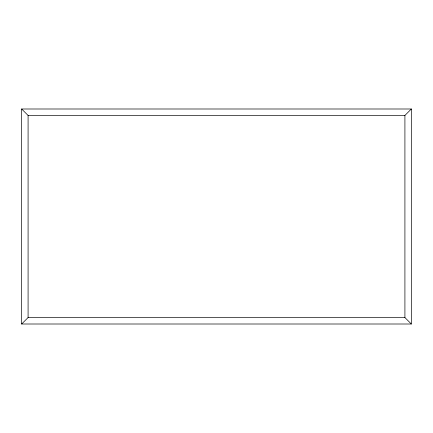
<?xml version="1.0" encoding="UTF-8"?>
<svg xmlns="http://www.w3.org/2000/svg" width="433" height="433" viewBox="0 0 433 433"><rect width="100%" height="100%" fill="white"/><g stroke="black" fill="none" stroke-linecap="round" stroke-linejoin="round"><path stroke-width="0.65" d="M21.65 324.003L28.085 317.573L404.915 317.573L411.35 324.003L411.35 108.997L21.65 108.997L21.65 324.003L411.35 324.003M21.65 108.997L28.085 115.427L404.915 115.427L411.35 108.997M404.915 115.427L404.915 317.573M28.085 115.427L28.085 317.573"/></g></svg>
